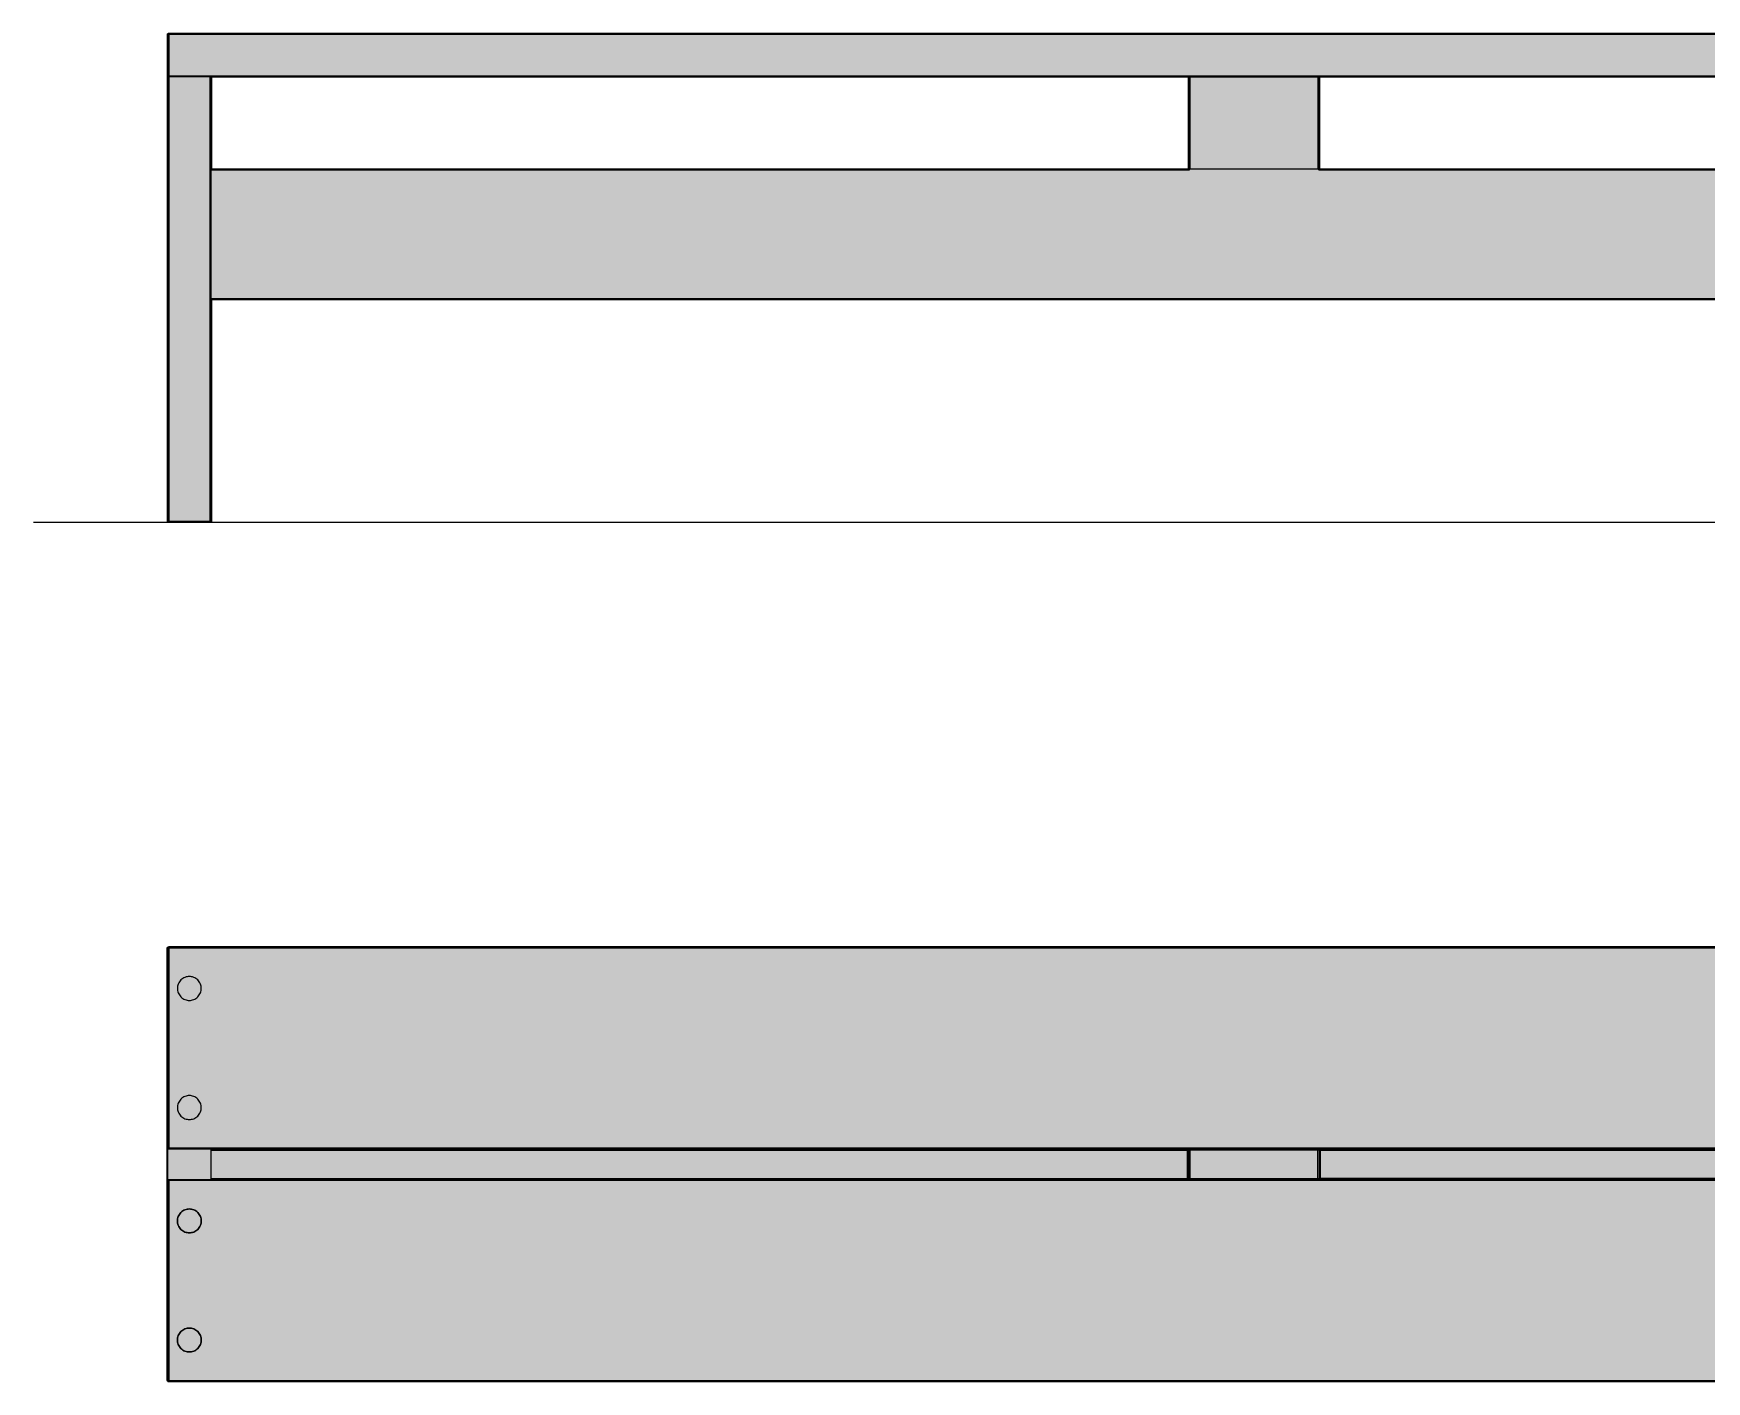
# Model space of a CAD drawing. Header units: millimetres. Extents: x 0 to 3080, y -791 to 450.
# Drawn here: x 0 to 1540, y -791 to 450 of the extents above; entities that cross this region are included whole.
import ezdxf

# ---------------------------------------------------------------- set-up
doc = ezdxf.new("R2010")
doc.units = ezdxf.units.MM
doc.linetypes.add('Dots', pattern=[1, 0, -1])
doc.layers.add('Blocks', color=7, linetype='Continuous')
doc.layers.add('Blocks$Fill', color=7, linetype='Continuous', true_color=0xffffff)
for name, color, linetype, lineweight, true_color in [('Blocks$Inner', 7, 'Continuous', 25, 0x007f00), ('Blocks$Outline', 7, 'Continuous', 35, 0xff3f3f), ('Groud', 7, 'Dots', 25, 0x243775)]:
    doc.layers.add(name, color=color, linetype=linetype, lineweight=lineweight, true_color=true_color)

# ---------------------------------------------------------------- blocks, each defined once
blk = doc.blocks.new('Stretch 200 Bench Top')
at = {"layer": 'Blocks$Fill', "extrusion": (0, 0, -1)}
blk.add_hatch(color=256, dxfattribs=at).paths.add_polyline_path([(2000, 30), (2000, 214), (2000, 214), (2000, 214), (2000, 214.1), (2000, 214.1), (2000, 214.1), (2000, 214.1), (2000, 214.2), (2000, 214.2), (2000, 214.2), (2000, 214.2), (2000, 214.3), (2000, 214.3), (2000, 214.3), (1999.9, 214.3), (1999.9, 214.3), (1999.9, 214.4), (1999.9, 214.4), (1999.9, 214.4), (1999.9, 214.4), (1999.9, 214.5), (1999.9, 214.5), (1999.9, 214.5), (1999.9, 214.5), (1999.8, 214.5), (1999.8, 214.6), (1999.8, 214.6), (1999.8, 214.6), (1999.8, 214.6), (1999.8, 214.7), (1999.7, 214.7), (1999.7, 214.7), (1999.7, 214.7), (1999.7, 214.7), (1999.7, 214.7), (1999.7, 214.8), (1999.6, 214.8), (1999.6, 214.8), (1999.6, 214.8), (1999.6, 214.8), (1999.5, 214.8), (1999.5, 214.9), (1999.5, 214.9), (1999.5, 214.9), (1999.5, 214.9), (1999.4, 214.9), (1999.4, 214.9), (1999.4, 214.9), (1999.4, 214.9), (1999.3, 214.9), (1999.3, 214.9), (1999.3, 215), (1999.3, 215), (1999.3, 215), (1999.2, 215), (1999.2, 215), (1999.2, 215), (1999.2, 215), (1999.1, 215), (1999.1, 215), (1999.1, 215), (1999.1, 215), (1999, 215), (1999, 215), (1999, 215), (1, 215), (1, 215), (1, 215), (0.9, 215), (0.9, 215), (0.9, 215), (0.9, 215), (0.8, 215), (0.8, 215), (0.8, 215), (0.8, 215), (0.7, 215), (0.7, 215), (0.7, 215), (0.7, 214.9), (0.7, 214.9), (0.6, 214.9), (0.6, 214.9), (0.6, 214.9), (0.6, 214.9), (0.5, 214.9), (0.5, 214.9), (0.5, 214.9), (0.5, 214.9), (0.5, 214.8), (0.4, 214.8), (0.4, 214.8), (0.4, 214.8), (0.4, 214.8), (0.3, 214.8), (0.3, 214.7), (0.3, 214.7), (0.3, 214.7), (0.3, 214.7), (0.3, 214.7), (0.2, 214.7), (0.2, 214.6), (0.2, 214.6), (0.2, 214.6), (0.2, 214.6), (0.2, 214.5), (0.1, 214.5), (0.1, 214.5), (0.1, 214.5), (0.1, 214.5), (0.1, 214.4), (0.1, 214.4), (0.1, 214.4), (0.1, 214.4), (0.1, 214.3), (0.1, 214.3), (0, 214.3), (0, 214.3), (0, 214.3), (0, 214.2), (0, 214.2), (0, 214.2), (0, 214.2), (0, 214.1), (0, 214.1), (0, 214.1), (0, 214.1), (0, 214), (0, 214), (0, 214), (0, 30), (0, 0), (0, -184), (0, -184), (0, -184), (0, -184.1), (0, -184.1), (0, -184.1), (0, -184.1), (0, -184.2), (0, -184.2), (0, -184.2), (0, -184.2), (0, -184.3), (0, -184.3), (0, -184.3), (0.1, -184.3), (0.1, -184.3), (0.1, -184.4), (0.1, -184.4), (0.1, -184.4), (0.1, -184.4), (0.1, -184.5), (0.1, -184.5), (0.1, -184.5), (0.1, -184.5), (0.2, -184.5), (0.2, -184.6), (0.2, -184.6), (0.2, -184.6), (0.2, -184.6), (0.2, -184.7), (0.3, -184.7), (0.3, -184.7), (0.3, -184.7), (0.3, -184.7), (0.3, -184.7), (0.3, -184.8), (0.4, -184.8), (0.4, -184.8), (0.4, -184.8), (0.4, -184.8), (0.5, -184.8), (0.5, -184.9), (0.5, -184.9), (0.5, -184.9), (0.5, -184.9), (0.6, -184.9), (0.6, -184.9), (0.6, -184.9), (0.6, -184.9), (0.7, -184.9), (0.7, -184.9), (0.7, -185), (0.7, -185), (0.7, -185), (0.8, -185), (0.8, -185), (0.8, -185), (0.8, -185), (0.9, -185), (0.9, -185), (0.9, -185), (0.9, -185), (1, -185), (1, -185), (1, -185), (1999, -185), (1999, -185), (1999, -185), (1999.1, -185), (1999.1, -185), (1999.1, -185), (1999.1, -185), (1999.2, -185), (1999.2, -185), (1999.2, -185), (1999.2, -185), (1999.3, -185), (1999.3, -185), (1999.3, -185), (1999.3, -184.9), (1999.3, -184.9), (1999.4, -184.9), (1999.4, -184.9), (1999.4, -184.9), (1999.4, -184.9), (1999.5, -184.9), (1999.5, -184.9), (1999.5, -184.9), (1999.5, -184.9), (1999.5, -184.8), (1999.6, -184.8), (1999.6, -184.8), (1999.6, -184.8), (1999.6, -184.8), (1999.7, -184.8), (1999.7, -184.7), (1999.7, -184.7), (1999.7, -184.7), (1999.7, -184.7), (1999.7, -184.7), (1999.8, -184.7), (1999.8, -184.6), (1999.8, -184.6), (1999.8, -184.6), (1999.8, -184.6), (1999.8, -184.5), (1999.9, -184.5), (1999.9, -184.5), (1999.9, -184.5), (1999.9, -184.5), (1999.9, -184.4), (1999.9, -184.4), (1999.9, -184.4), (1999.9, -184.4), (1999.9, -184.3), (1999.9, -184.3), (2000, -184.3), (2000, -184.3), (2000, -184.3), (2000, -184.2), (2000, -184.2), (2000, -184.2), (2000, -184.2), (2000, -184.1), (2000, -184.1), (2000, -184.1), (2000, -184.1), (2000, -184), (2000, -184), (2000, -184), (2000, 0)], flags=0)
at = {"layer": 'Blocks$Inner', "linetype": 'ByBlock'}
for p, q in [((-2000, 30), (-2000, 214)), ((-1999, 215), (-1, 215)), ((-1999, 214), (-1999, 30)), ((-1, 214), (-1999, 214)), ((-2000, 0), (-2000, 30)), ((-1999, 30), (-1, 30)), ((-1, 29), (-1999, 29)), ((-1960, 1), (-1960, 29)), ((-1960, 28), (-1061, 28)), ((-1060, 2), (-1060, 28)), ((-941, 28), (-1059, 28)), ((-1059, 28), (-1059, 2)), ((-941, 2), (-941, 28)), ((-940, 28), (-940, 2)), ((-939, 28), (-939, 2)), ((-939, 28), (-40, 28)), ((-2000, -184), (-2000, 0)), ((-1999, 1), (-1, 1)), ((-1999, 0), (-1999, -184)), ((-1, 0), (-1999, 0)), ((-1059, 2), (-941, 2)), ((-40, 2), (-939, 2)), ((-1999, -184), (-1, -184)), ((-1, -185), (-1999, -185))]:
    blk.add_line(p, q, dxfattribs=at)
blk.add_lwpolyline([(-1960, 2), (-1061, 2), (-1061, 28)], dxfattribs=at)
for points, knots in [([(-2000, 214), (-2000, 214.1), (-2000, 214.2), (-1999.9, 214.5), (-1999.8, 214.6), (-1999.6, 214.8), (-1999.5, 214.9), (-1999.2, 215), (-1999.1, 215), (-1999, 215)], [184, 184, 184, 184, 184.25, 184.25, 184.5, 184.5, 184.75, 184.75, 185, 185, 185, 185]), ([(-1999, 214), (-1999.1, 214), (-1999.2, 214), (-1999.5, 214), (-1999.6, 214), (-1999.8, 214), (-1999.9, 214), (-2000, 214), (-2000, 214), (-2000, 214)], [1999, 1999, 1999, 1999, 1999.25, 1999.25, 1999.5, 1999.5, 1999.75, 1999.75, 2000, 2000, 2000, 2000]), ([(-1999, 215), (-1999, 215), (-1999, 215), (-1999, 214.9), (-1999, 214.8), (-1999, 214.6), (-1999, 214.5), (-1999, 214.2), (-1999, 214.1), (-1999, 214)], [0, 0, 0, 0, 0.25, 0.25, 0.5, 0.5, 0.75, 0.75, 1, 1, 1, 1]), ([(-1969, 176.8), (-1969, 176.2), (-1969.1, 175.5), (-1969.3, 174.2), (-1969.5, 173.5), (-1970, 172.1), (-1970.4, 171.5), (-1971.2, 170.2), (-1971.7, 169.6), (-1972.8, 168.5), (-1973.4, 168), (-1974.6, 167.2), (-1975.3, 166.9), (-1976.6, 166.3), (-1977.3, 166.2), (-1978.7, 165.9), (-1979.4, 165.8), (-1980.6, 165.8), (-1981.3, 165.9), (-1982.7, 166.2), (-1983.4, 166.3), (-1984.7, 166.9), (-1985.4, 167.2), (-1986.6, 168), (-1987.2, 168.5), (-1988.3, 169.6), (-1988.8, 170.2), (-1989.6, 171.5), (-1990, 172.1), (-1990.5, 173.5), (-1990.7, 174.2), (-1990.9, 175.5), (-1991, 176.2), (-1991, 177.5), (-1990.9, 178.2), (-1990.7, 179.5), (-1990.5, 180.2), (-1990, 181.6), (-1989.6, 182.2), (-1988.8, 183.5), (-1988.3, 184.1), (-1987.2, 185.2), (-1986.6, 185.6), (-1985.4, 186.5), (-1984.7, 186.8), (-1983.4, 187.3), (-1982.7, 187.5), (-1981.3, 187.8), (-1980.6, 187.8), (-1979.4, 187.8), (-1978.7, 187.8), (-1977.3, 187.5), (-1976.6, 187.3), (-1975.3, 186.8), (-1974.6, 186.5), (-1973.4, 185.6), (-1972.8, 185.2), (-1971.7, 184.1), (-1971.2, 183.5), (-1970.4, 182.2), (-1970, 181.6), (-1969.5, 180.2), (-1969.3, 179.5), (-1969.1, 178.2), (-1969, 177.5), (-1969, 176.8)], [0, 0, 0, 0, 0.03125, 0.03125, 0.0625, 0.0625, 0.09375, 0.09375, 0.125, 0.125, 0.15625, 0.15625, 0.1875, 0.1875, 0.21875, 0.21875, 0.25, 0.25, 0.28125, 0.28125, 0.3125, 0.3125, 0.34375, 0.34375, 0.375, 0.375, 0.40625, 0.40625, 0.4375, 0.4375, 0.46875, 0.46875, 0.5, 0.5, 0.53125, 0.53125, 0.5625, 0.5625, 0.59375, 0.59375, 0.625, 0.625, 0.65625, 0.65625, 0.6875, 0.6875, 0.71875, 0.71875, 0.75, 0.75, 0.78125, 0.78125, 0.8125, 0.8125, 0.84375, 0.84375, 0.875, 0.875, 0.90625, 0.90625, 0.9375, 0.9375, 0.96875, 0.96875, 1, 1, 1, 1]), ([(-1969, 67.2), (-1969, 66.5), (-1969.1, 65.8), (-1969.3, 64.5), (-1969.5, 63.8), (-1970, 62.4), (-1970.4, 61.8), (-1971.2, 60.5), (-1971.7, 59.9), (-1972.8, 58.8), (-1973.4, 58.4), (-1974.6, 57.5), (-1975.3, 57.2), (-1976.6, 56.7), (-1977.3, 56.5), (-1978.7, 56.2), (-1979.4, 56.2), (-1980.6, 56.2), (-1981.3, 56.2), (-1982.7, 56.5), (-1983.4, 56.7), (-1984.7, 57.2), (-1985.4, 57.5), (-1986.6, 58.4), (-1987.2, 58.8), (-1988.3, 59.9), (-1988.8, 60.5), (-1989.6, 61.8), (-1990, 62.4), (-1990.5, 63.8), (-1990.7, 64.5), (-1990.9, 65.8), (-1991, 66.5), (-1991, 67.8), (-1990.9, 68.5), (-1990.7, 69.8), (-1990.5, 70.5), (-1990, 71.9), (-1989.6, 72.5), (-1988.8, 73.8), (-1988.3, 74.4), (-1987.2, 75.5), (-1986.6, 76), (-1985.4, 76.8), (-1984.7, 77.1), (-1983.4, 77.7), (-1982.7, 77.8), (-1981.3, 78.1), (-1980.6, 78.2), (-1979.4, 78.2), (-1978.7, 78.1), (-1977.3, 77.8), (-1976.6, 77.7), (-1975.3, 77.1), (-1974.6, 76.8), (-1973.4, 76), (-1972.8, 75.5), (-1971.7, 74.4), (-1971.2, 73.8), (-1970.4, 72.5), (-1970, 71.9), (-1969.5, 70.5), (-1969.3, 69.8), (-1969.1, 68.5), (-1969, 67.8), (-1969, 67.2)], [0, 0, 0, 0, 0.03125, 0.03125, 0.0625, 0.0625, 0.09375, 0.09375, 0.125, 0.125, 0.15625, 0.15625, 0.1875, 0.1875, 0.21875, 0.21875, 0.25, 0.25, 0.28125, 0.28125, 0.3125, 0.3125, 0.34375, 0.34375, 0.375, 0.375, 0.40625, 0.40625, 0.4375, 0.4375, 0.46875, 0.46875, 0.5, 0.5, 0.53125, 0.53125, 0.5625, 0.5625, 0.59375, 0.59375, 0.625, 0.625, 0.65625, 0.65625, 0.6875, 0.6875, 0.71875, 0.71875, 0.75, 0.75, 0.78125, 0.78125, 0.8125, 0.8125, 0.84375, 0.84375, 0.875, 0.875, 0.90625, 0.90625, 0.9375, 0.9375, 0.96875, 0.96875, 1, 1, 1, 1]), ([(-2000, 30), (-2000, 30), (-2000, 30), (-1999.9, 30), (-1999.8, 30), (-1999.6, 30), (-1999.5, 30), (-1999.2, 30), (-1999.1, 30), (-1999, 30)], [2029.999919, 2029.999919, 2029.999919, 2029.999919, 2030.249878, 2030.249878, 2030.499892, 2030.499892, 2030.749906, 2030.749906, 2030.999919, 2030.999919, 2030.999919, 2030.999919]), ([(-1999, 29), (-1999.1, 29), (-1999.2, 29), (-1999.5, 29.1), (-1999.6, 29.2), (-1999.8, 29.4), (-1999.9, 29.5), (-2000, 29.8), (-2000, 29.9), (-2000, 30)], [4367, 4367, 4367, 4367, 4367.25, 4367.25, 4367.5, 4367.5, 4367.75, 4367.75, 4368, 4368, 4368, 4368]), ([(-1999, 30), (-1999, 29.9), (-1999, 29.8), (-1999, 29.5), (-1999, 29.4), (-1999, 29.2), (-1999, 29.1), (-1999, 29), (-1999, 29), (-1999, 29)], [185, 185, 185, 185, 185.25, 185.25, 185.5, 185.5, 185.75, 185.75, 186, 186, 186, 186]), ([(-1061, 28), (-1061, 28.1), (-1061, 28.2), (-1061, 28.5), (-1061, 28.6), (-1061, 28.8), (-1061, 28.9), (-1061, 29), (-1061, 29), (-1061, 29)], [925, 925, 925, 925, 925.25, 925.25, 925.5, 925.5, 925.75, 925.75, 926, 926, 926, 926]), ([(-1060.1, 28), (-1060.1, 28.1), (-1060.1, 28.2), (-1060, 28.5), (-1060, 28.6), (-1059.8, 28.8), (-1059.7, 28.9), (-1059.5, 29), (-1059.4, 29), (-1059.3, 29)], [1, 1, 1, 1, 1.25, 1.25, 1.5, 1.5, 1.75, 1.75, 2, 2, 2, 2]), ([(-1060, 28), (-1060, 28.1), (-1060, 28.2), (-1059.9, 28.5), (-1059.8, 28.6), (-1059.6, 28.8), (-1059.5, 28.9), (-1059.2, 29), (-1059.1, 29), (-1059, 29)], [55, 55, 55, 55, 55.25, 55.25, 55.5, 55.5, 55.75, 55.75, 56, 56, 56, 56]), ([(-1059, 28), (-1059.1, 28), (-1059.2, 28), (-1059.5, 28), (-1059.6, 28), (-1059.8, 28), (-1059.9, 28), (-1060, 28), (-1060, 28), (-1060, 28)], [119, 119, 119, 119, 119.25, 119.25, 119.5, 119.5, 119.75, 119.75, 120, 120, 120, 120]), ([(-1059, 29), (-1059, 29), (-1059, 29), (-1059, 28.9), (-1059, 28.8), (-1059, 28.6), (-1059, 28.5), (-1059, 28.2), (-1059, 28.1), (-1059, 28)], [56, 56, 56, 56, 56.25, 56.25, 56.5, 56.5, 56.75, 56.75, 57, 57, 57, 57]), ([(-941, 28), (-941, 28.1), (-941, 28.2), (-941, 28.5), (-941, 28.6), (-941, 28.8), (-941, 28.9), (-941, 29), (-941, 29), (-941, 29)], [27, 27, 27, 27, 27.25, 27.25, 27.5, 27.5, 27.75, 27.75, 28, 28, 28, 28]), ([(-941, 29), (-940.9, 29), (-940.8, 29), (-940.5, 28.9), (-940.4, 28.8), (-940.2, 28.6), (-940.1, 28.5), (-940, 28.2), (-940, 28.1), (-940, 28)], [28, 28, 28, 28, 28.25, 28.25, 28.5, 28.5, 28.75, 28.75, 29, 29, 29, 29]), ([(-940, 28), (-940, 28), (-940, 28), (-940.1, 28), (-940.2, 28), (-940.4, 28), (-940.5, 28), (-940.8, 28), (-940.9, 28), (-941, 28)], [0, 0, 0, 0, 0.25, 0.25, 0.5, 0.5, 0.75, 0.75, 1, 1, 1, 1]), ([(-940.7, 29), (-940.6, 29), (-940.5, 29), (-940.3, 28.9), (-940.2, 28.8), (-940, 28.6), (-940, 28.5), (-939.9, 28.2), (-939.9, 28.1), (-939.9, 28)], [0, 0, 0, 0, 0.25, 0.25, 0.5, 0.5, 0.75, 0.75, 1, 1, 1, 1]), ([(-939, 29), (-939, 29), (-939, 29), (-939, 28.9), (-939, 28.8), (-939, 28.6), (-939, 28.5), (-939, 28.2), (-939, 28.1), (-939, 28)], [0, 0, 0, 0, 0.25, 0.25, 0.5, 0.5, 0.75, 0.75, 1, 1, 1, 1]), ([(-2000, 0), (-2000, 0.1), (-2000, 0.2), (-1999.9, 0.5), (-1999.8, 0.6), (-1999.6, 0.8), (-1999.5, 0.9), (-1999.2, 1), (-1999.1, 1), (-1999, 1)], [4367, 4367, 4367, 4367, 4367.25, 4367.25, 4367.5, 4367.5, 4367.75, 4367.75, 4368, 4368, 4368, 4368]), ([(-1999, 0), (-1999.1, 0), (-1999.2, 0), (-1999.5, 0), (-1999.6, 0), (-1999.8, 0), (-1999.9, 0), (-2000, 0), (-2000, 0), (-2000, 0)], [6058.999839, 6058.999839, 6058.999839, 6058.999839, 6059.249854, 6059.249854, 6059.499869, 6059.499869, 6059.749884, 6059.749884, 6059.999839, 6059.999839, 6059.999839, 6059.999839]), ([(-1999, 1), (-1999, 1), (-1999, 1), (-1999, 0.9), (-1999, 0.8), (-1999, 0.6), (-1999, 0.5), (-1999, 0.2), (-1999, 0.1), (-1999, 0)], [0, 0, 0, 0, 0.25, 0.25, 0.5, 0.5, 0.75, 0.75, 1, 1, 1, 1]), ([(-1061, 2), (-1061, 1.9), (-1061, 1.8), (-1061, 1.5), (-1061, 1.4), (-1061, 1.2), (-1061, 1.1), (-1061, 1), (-1061, 1), (-1061, 1)], [2, 2, 2, 2, 2.25, 2.25, 2.5, 2.5, 2.75, 2.75, 3, 3, 3, 3]), ([(-1059.3, 1), (-1059.4, 1), (-1059.5, 1), (-1059.7, 1.1), (-1059.8, 1.2), (-1060, 1.4), (-1060, 1.5), (-1060.1, 1.8), (-1060.1, 1.9), (-1060.1, 2)], [0, 0, 0, 0, 0.25, 0.25, 0.5, 0.5, 0.75, 0.75, 1, 1, 1, 1]), ([(-1060, 2), (-1060, 2), (-1060, 2), (-1059.9, 2), (-1059.8, 2), (-1059.6, 2), (-1059.5, 2), (-1059.2, 2), (-1059.1, 2), (-1059, 2)], [0, 0, 0, 0, 0.25, 0.25, 0.5, 0.5, 0.75, 0.75, 1, 1, 1, 1]), ([(-1059, 1), (-1059.1, 1), (-1059.2, 1), (-1059.5, 1.1), (-1059.6, 1.2), (-1059.8, 1.4), (-1059.9, 1.5), (-1060, 1.8), (-1060, 1.9), (-1060, 2)], [84, 84, 84, 84, 84.25, 84.25, 84.5, 84.5, 84.75, 84.75, 85, 85, 85, 85]), ([(-1059, 2), (-1059, 1.9), (-1059, 1.8), (-1059, 1.5), (-1059, 1.4), (-1059, 1.2), (-1059, 1.1), (-1059, 1), (-1059, 1), (-1059, 1)], [83, 83, 83, 83, 83.25, 83.25, 83.5, 83.5, 83.75, 83.75, 84, 84, 84, 84]), ([(-941, 2), (-940.9, 2), (-940.8, 2), (-940.5, 2), (-940.4, 2), (-940.2, 2), (-940.1, 2), (-940, 2), (-940, 2), (-940, 2)], [119, 119, 119, 119, 119.25, 119.25, 119.5, 119.5, 119.75, 119.75, 120, 120, 120, 120]), ([(-940, 2), (-940, 1.9), (-940, 1.8), (-940.1, 1.5), (-940.2, 1.4), (-940.4, 1.2), (-940.5, 1.1), (-940.8, 1), (-940.9, 1), (-941, 1)], [55, 55, 55, 55, 55.25, 55.25, 55.5, 55.5, 55.75, 55.75, 56, 56, 56, 56]), ([(-941, 1), (-941, 1), (-941, 1), (-941, 1.1), (-941, 1.2), (-941, 1.4), (-941, 1.5), (-941, 1.8), (-941, 1.9), (-941, 2)], [56, 56, 56, 56, 56.25, 56.25, 56.5, 56.5, 56.75, 56.75, 57, 57, 57, 57]), ([(-939.9, 2), (-939.9, 1.9), (-939.9, 1.8), (-940, 1.5), (-940, 1.4), (-940.2, 1.2), (-940.3, 1.1), (-940.5, 1), (-940.6, 1), (-940.7, 1)], [1, 1, 1, 1, 1.25, 1.25, 1.5, 1.5, 1.75, 1.75, 2, 2, 2, 2]), ([(-939, 2), (-939, 1.9), (-939, 1.8), (-939, 1.5), (-939, 1.4), (-939, 1.2), (-939, 1.1), (-939, 1), (-939, 1), (-939, 1)], [27, 27, 27, 27, 27.25, 27.25, 27.5, 27.5, 27.75, 27.75, 28, 28, 28, 28]), ([(-1969, -37.2), (-1969, -37.8), (-1969.1, -38.5), (-1969.3, -39.8), (-1969.5, -40.5), (-1970, -41.9), (-1970.4, -42.5), (-1971.2, -43.8), (-1971.7, -44.4), (-1972.8, -45.5), (-1973.4, -46), (-1974.6, -46.8), (-1975.3, -47.1), (-1976.6, -47.7), (-1977.3, -47.8), (-1978.7, -48.1), (-1979.4, -48.2), (-1980.6, -48.2), (-1981.3, -48.1), (-1982.7, -47.8), (-1983.4, -47.7), (-1984.7, -47.1), (-1985.4, -46.8), (-1986.6, -46), (-1987.2, -45.5), (-1988.3, -44.4), (-1988.8, -43.8), (-1989.6, -42.5), (-1990, -41.9), (-1990.5, -40.5), (-1990.7, -39.8), (-1990.9, -38.5), (-1991, -37.8), (-1991, -36.5), (-1990.9, -35.8), (-1990.7, -34.5), (-1990.5, -33.8), (-1990, -32.4), (-1989.6, -31.8), (-1988.8, -30.5), (-1988.3, -29.9), (-1987.2, -28.8), (-1986.6, -28.4), (-1985.4, -27.5), (-1984.7, -27.2), (-1983.4, -26.7), (-1982.7, -26.5), (-1981.3, -26.2), (-1980.6, -26.2), (-1979.4, -26.2), (-1978.7, -26.2), (-1977.3, -26.5), (-1976.6, -26.7), (-1975.3, -27.2), (-1974.6, -27.5), (-1973.4, -28.4), (-1972.8, -28.8), (-1971.7, -29.9), (-1971.2, -30.5), (-1970.4, -31.8), (-1970, -32.4), (-1969.5, -33.8), (-1969.3, -34.5), (-1969.1, -35.8), (-1969, -36.5), (-1969, -37.2)], [0, 0, 0, 0, 0.03125, 0.03125, 0.0625, 0.0625, 0.09375, 0.09375, 0.125, 0.125, 0.15625, 0.15625, 0.1875, 0.1875, 0.21875, 0.21875, 0.25, 0.25, 0.28125, 0.28125, 0.3125, 0.3125, 0.34375, 0.34375, 0.375, 0.375, 0.40625, 0.40625, 0.4375, 0.4375, 0.46875, 0.46875, 0.5, 0.5, 0.53125, 0.53125, 0.5625, 0.5625, 0.59375, 0.59375, 0.625, 0.625, 0.65625, 0.65625, 0.6875, 0.6875, 0.71875, 0.71875, 0.75, 0.75, 0.78125, 0.78125, 0.8125, 0.8125, 0.84375, 0.84375, 0.875, 0.875, 0.90625, 0.90625, 0.9375, 0.9375, 0.96875, 0.96875, 1, 1, 1, 1]), ([(-1969, -37.2), (-1969, -36.5), (-1969.1, -35.8), (-1969.3, -34.5), (-1969.5, -33.8), (-1970, -32.4), (-1970.4, -31.8), (-1971.2, -30.5), (-1971.7, -29.9), (-1972.8, -28.8), (-1973.4, -28.4), (-1974.6, -27.5), (-1975.3, -27.2), (-1976.6, -26.7), (-1977.3, -26.5), (-1978.7, -26.2), (-1979.4, -26.2), (-1980.6, -26.2), (-1981.3, -26.2), (-1982.7, -26.5), (-1983.4, -26.7), (-1984.7, -27.2), (-1985.4, -27.5), (-1986.6, -28.4), (-1987.2, -28.8), (-1988.3, -29.9), (-1988.8, -30.5), (-1989.6, -31.8), (-1990, -32.4), (-1990.5, -33.8), (-1990.7, -34.5), (-1990.9, -35.8), (-1991, -36.5), (-1991, -37.8), (-1990.9, -38.5), (-1990.7, -39.8), (-1990.5, -40.5), (-1990, -41.9), (-1989.6, -42.5), (-1988.8, -43.8), (-1988.3, -44.4), (-1987.2, -45.5), (-1986.6, -46), (-1985.4, -46.8), (-1984.7, -47.1), (-1983.4, -47.7), (-1982.7, -47.8), (-1981.3, -48.1), (-1980.6, -48.2), (-1979.4, -48.2), (-1978.7, -48.1), (-1977.3, -47.8), (-1976.6, -47.7), (-1975.3, -47.1), (-1974.6, -46.8), (-1973.4, -46), (-1972.8, -45.5), (-1971.7, -44.4), (-1971.2, -43.8), (-1970.4, -42.5), (-1970, -41.9), (-1969.5, -40.5), (-1969.3, -39.8), (-1969.1, -38.5), (-1969, -37.8), (-1969, -37.2)], [0, 0, 0, 0, 0.03125, 0.03125, 0.0625, 0.0625, 0.09375, 0.09375, 0.125, 0.125, 0.15625, 0.15625, 0.1875, 0.1875, 0.21875, 0.21875, 0.25, 0.25, 0.28125, 0.28125, 0.3125, 0.3125, 0.34375, 0.34375, 0.375, 0.375, 0.40625, 0.40625, 0.4375, 0.4375, 0.46875, 0.46875, 0.5, 0.5, 0.53125, 0.53125, 0.5625, 0.5625, 0.59375, 0.59375, 0.625, 0.625, 0.65625, 0.65625, 0.6875, 0.6875, 0.71875, 0.71875, 0.75, 0.75, 0.78125, 0.78125, 0.8125, 0.8125, 0.84375, 0.84375, 0.875, 0.875, 0.90625, 0.90625, 0.9375, 0.9375, 0.96875, 0.96875, 1, 1, 1, 1]), ([(-1969, -146.8), (-1969, -147.5), (-1969.1, -148.2), (-1969.3, -149.5), (-1969.5, -150.2), (-1970, -151.6), (-1970.4, -152.2), (-1971.2, -153.5), (-1971.7, -154.1), (-1972.8, -155.2), (-1973.4, -155.6), (-1974.6, -156.5), (-1975.3, -156.8), (-1976.6, -157.3), (-1977.3, -157.5), (-1978.7, -157.8), (-1979.4, -157.8), (-1980.6, -157.8), (-1981.3, -157.8), (-1982.7, -157.5), (-1983.4, -157.3), (-1984.7, -156.8), (-1985.4, -156.5), (-1986.6, -155.6), (-1987.2, -155.2), (-1988.3, -154.1), (-1988.8, -153.5), (-1989.6, -152.2), (-1990, -151.6), (-1990.5, -150.2), (-1990.7, -149.5), (-1990.9, -148.2), (-1991, -147.5), (-1991, -146.2), (-1990.9, -145.5), (-1990.7, -144.2), (-1990.5, -143.5), (-1990, -142.1), (-1989.6, -141.5), (-1988.8, -140.2), (-1988.3, -139.6), (-1987.2, -138.5), (-1986.6, -138), (-1985.4, -137.2), (-1984.7, -136.9), (-1983.4, -136.3), (-1982.7, -136.2), (-1981.3, -135.9), (-1980.6, -135.8), (-1979.4, -135.8), (-1978.7, -135.9), (-1977.3, -136.2), (-1976.6, -136.3), (-1975.3, -136.9), (-1974.6, -137.2), (-1973.4, -138), (-1972.8, -138.5), (-1971.7, -139.6), (-1971.2, -140.2), (-1970.4, -141.5), (-1970, -142.1), (-1969.5, -143.5), (-1969.3, -144.2), (-1969.1, -145.5), (-1969, -146.2), (-1969, -146.8)], [0, 0, 0, 0, 0.03125, 0.03125, 0.0625, 0.0625, 0.09375, 0.09375, 0.125, 0.125, 0.15625, 0.15625, 0.1875, 0.1875, 0.21875, 0.21875, 0.25, 0.25, 0.28125, 0.28125, 0.3125, 0.3125, 0.34375, 0.34375, 0.375, 0.375, 0.40625, 0.40625, 0.4375, 0.4375, 0.46875, 0.46875, 0.5, 0.5, 0.53125, 0.53125, 0.5625, 0.5625, 0.59375, 0.59375, 0.625, 0.625, 0.65625, 0.65625, 0.6875, 0.6875, 0.71875, 0.71875, 0.75, 0.75, 0.78125, 0.78125, 0.8125, 0.8125, 0.84375, 0.84375, 0.875, 0.875, 0.90625, 0.90625, 0.9375, 0.9375, 0.96875, 0.96875, 1, 1, 1, 1]), ([(-1969, -146.8), (-1969, -146.2), (-1969.1, -145.5), (-1969.3, -144.2), (-1969.5, -143.5), (-1970, -142.1), (-1970.4, -141.5), (-1971.2, -140.2), (-1971.7, -139.6), (-1972.8, -138.5), (-1973.4, -138), (-1974.6, -137.2), (-1975.3, -136.9), (-1976.6, -136.3), (-1977.3, -136.2), (-1978.7, -135.9), (-1979.4, -135.8), (-1980.6, -135.8), (-1981.3, -135.9), (-1982.7, -136.2), (-1983.4, -136.3), (-1984.7, -136.9), (-1985.4, -137.2), (-1986.6, -138), (-1987.2, -138.5), (-1988.3, -139.6), (-1988.8, -140.2), (-1989.6, -141.5), (-1990, -142.1), (-1990.5, -143.5), (-1990.7, -144.2), (-1990.9, -145.5), (-1991, -146.2), (-1991, -147.5), (-1990.9, -148.2), (-1990.7, -149.5), (-1990.5, -150.2), (-1990, -151.6), (-1989.6, -152.2), (-1988.8, -153.5), (-1988.3, -154.1), (-1987.2, -155.2), (-1986.6, -155.6), (-1985.4, -156.5), (-1984.7, -156.8), (-1983.4, -157.3), (-1982.7, -157.5), (-1981.3, -157.8), (-1980.6, -157.8), (-1979.4, -157.8), (-1978.7, -157.8), (-1977.3, -157.5), (-1976.6, -157.3), (-1975.3, -156.8), (-1974.6, -156.5), (-1973.4, -155.6), (-1972.8, -155.2), (-1971.7, -154.1), (-1971.2, -153.5), (-1970.4, -152.2), (-1970, -151.6), (-1969.5, -150.2), (-1969.3, -149.5), (-1969.1, -148.2), (-1969, -147.5), (-1969, -146.8)], [0, 0, 0, 0, 0.03125, 0.03125, 0.0625, 0.0625, 0.09375, 0.09375, 0.125, 0.125, 0.15625, 0.15625, 0.1875, 0.1875, 0.21875, 0.21875, 0.25, 0.25, 0.28125, 0.28125, 0.3125, 0.3125, 0.34375, 0.34375, 0.375, 0.375, 0.40625, 0.40625, 0.4375, 0.4375, 0.46875, 0.46875, 0.5, 0.5, 0.53125, 0.53125, 0.5625, 0.5625, 0.59375, 0.59375, 0.625, 0.625, 0.65625, 0.65625, 0.6875, 0.6875, 0.71875, 0.71875, 0.75, 0.75, 0.78125, 0.78125, 0.8125, 0.8125, 0.84375, 0.84375, 0.875, 0.875, 0.90625, 0.90625, 0.9375, 0.9375, 0.96875, 0.96875, 1, 1, 1, 1]), ([(-1999, -185), (-1999.1, -185), (-1999.2, -185), (-1999.5, -184.9), (-1999.6, -184.8), (-1999.8, -184.6), (-1999.9, -184.5), (-2000, -184.2), (-2000, -184.1), (-2000, -184)], [4182, 4182, 4182, 4182, 4182.25, 4182.25, 4182.5, 4182.5, 4182.75, 4182.75, 4183, 4183, 4183, 4183]), ([(-2000, -184), (-2000, -184), (-2000, -184), (-1999.9, -184), (-1999.8, -184), (-1999.6, -184), (-1999.5, -184), (-1999.2, -184), (-1999.1, -184), (-1999, -184)], [0, 0, 0, 0, 0.25, 0.25, 0.5, 0.5, 0.75, 0.75, 1, 1, 1, 1]), ([(-1999, -184), (-1999, -184.1), (-1999, -184.2), (-1999, -184.5), (-1999, -184.6), (-1999, -184.8), (-1999, -184.9), (-1999, -185), (-1999, -185), (-1999, -185)], [185, 185, 185, 185, 185.25, 185.25, 185.5, 185.5, 185.75, 185.75, 186, 186, 186, 186])]:
    blk.add_open_spline(points, degree=3, knots=knots, dxfattribs=at)
for points in [[(-1061, 28), (-1060.6, 28), (-1060.3, 28), (-1060.1, 28)], [(-939.9, 28), (-939.7, 28), (-939.4, 28), (-939, 28)], [(-1060.1, 2), (-1060.3, 2), (-1060.6, 2), (-1061, 2)], [(-939, 2), (-939.4, 2), (-939.7, 2), (-939.9, 2)]]:
    blk.add_open_spline(points, degree=3, dxfattribs=at)
at = {"layer": 'Blocks$Outline'}
for points in [[(-2000, 30), (-2000, 214)], [(-1999, 215), (-1, 215)], [(-2000, 0), (-2000, 30)], [(-2000, -184), (-2000, 0)], [(-1, -185), (-1999, -185)]]:
    blk.add_lwpolyline(points, dxfattribs=at)
for points in [[(-2000, 214), (-2000, 214.1), (-2000, 214.2), (-1999.9, 214.5), (-1999.8, 214.6), (-1999.6, 214.8), (-1999.5, 214.9), (-1999.2, 215), (-1999.1, 215), (-1999, 215)], [(-1999, -185), (-1999.1, -185), (-1999.2, -185), (-1999.5, -184.9), (-1999.6, -184.8), (-1999.8, -184.6), (-1999.9, -184.5), (-2000, -184.2), (-2000, -184.1), (-2000, -184)]]:
    blk.add_open_spline(points, degree=3, knots=[0, 0, 0, 0, 0.25, 0.25, 0.5, 0.5, 0.75, 0.75, 1, 1, 1, 1], dxfattribs=at)
blk = doc.blocks.new('Stretch 200 Bench Side')
at = {"layer": 'Blocks$Fill', "extrusion": (0, 0, -1)}
h = blk.add_hatch(color=256, dxfattribs=at)
h.paths.add_polyline_path([(2123.5, 1), (2123.5, 449), (2123.5, 449), (2123.5, 449.1), (2123.4, 449.1), (2123.4, 449.2), (2123.4, 449.2), (2123.4, 449.2), (2123.4, 449.2), (2123.4, 449.3), (2123.4, 449.3), (2123.4, 449.3), (2123.4, 449.3), (2123.4, 449.3), (2123.4, 449.4), (2123.4, 449.4), (2123.4, 449.4), (2123.3, 449.4), (2123.3, 449.5), (2123.3, 449.5), (2123.3, 449.5), (2123.3, 449.5), (2123.3, 449.5), (2123.3, 449.6), (2123.3, 449.6), (2123.2, 449.6), (2123.2, 449.6), (2123.2, 449.6), (2123.2, 449.7), (2123.2, 449.7), (2123.2, 449.7), (2123.2, 449.7), (2123.1, 449.7), (2123.1, 449.7), (2123.1, 449.8), (2123.1, 449.8), (2123.1, 449.8), (2123.1, 449.8), (2123, 449.8), (2123, 449.8), (2123, 449.9), (2123, 449.9), (2123, 449.9), (2122.9, 449.9), (2122.9, 449.9), (2122.9, 449.9), (2122.9, 449.9), (2122.9, 449.9), (2122.8, 449.9), (2122.8, 449.9), (2122.8, 450), (2122.8, 450), (2122.8, 450), (2122.7, 450), (2122.7, 450), (2122.7, 450), (2122.7, 450), (2122.7, 450), (2122.7, 450), (2122.6, 450), (2122.6, 450), (2122.6, 450), (2122.5, 450), (2122.5, 450), (2122.5, 450), (124.5, 450), (124.5, 450), (124.5, 450), (124.5, 450), (124.5, 450), (124.4, 450), (124.4, 450), (124.4, 450), (124.4, 450), (124.3, 450), (124.3, 450), (124.3, 450), (124.3, 450), (124.2, 450), (124.2, 449.9), (124.2, 449.9), (124.2, 449.9), (124.2, 449.9), (124.1, 449.9), (124.1, 449.9), (124.1, 449.9), (124.1, 449.9), (124, 449.9), (124, 449.9), (124, 449.8), (124, 449.8), (124, 449.8), (123.9, 449.8), (123.9, 449.8), (123.9, 449.8), (123.9, 449.7), (123.9, 449.7), (123.8, 449.7), (123.8, 449.7), (123.8, 449.7), (123.8, 449.7), (123.8, 449.6), (123.8, 449.6), (123.7, 449.6), (123.7, 449.6), (123.7, 449.5), (123.7, 449.5), (123.7, 449.5), (123.7, 449.5), (123.7, 449.5), (123.6, 449.4), (123.6, 449.4), (123.6, 449.4), (123.6, 449.4), (123.6, 449.3), (123.6, 449.3), (123.6, 449.3), (123.6, 449.3), (123.6, 449.3), (123.6, 449.2), (123.6, 449.2), (123.6, 449.2), (123.6, 449.2), (123.6, 449.1), (123.6, 449.1), (123.5, 449.1), (123.5, 449.1), (123.5, 449), (123.5, 449), (123.5, 449), (123.5, 1), (123.5, 1), (123.5, 1), (123.5, 0.9), (123.5, 0.9), (123.6, 0.9), (123.6, 0.9), (123.6, 0.8), (123.6, 0.8), (123.6, 0.8), (123.6, 0.8), (123.6, 0.7), (123.6, 0.7), (123.6, 0.7), (123.6, 0.7), (123.6, 0.7), (123.6, 0.6), (123.6, 0.6), (123.6, 0.6), (123.6, 0.6), (123.7, 0.5), (123.7, 0.5), (123.7, 0.5), (123.7, 0.5), (123.7, 0.5), (123.7, 0.4), (123.7, 0.4), (123.8, 0.4), (123.8, 0.4), (123.8, 0.3), (123.8, 0.3), (123.8, 0.3), (123.8, 0.3), (123.9, 0.3), (123.9, 0.3), (123.9, 0.2), (123.9, 0.2), (123.9, 0.2), (124, 0.2), (124, 0.2), (124, 0.2), (124, 0.1), (124, 0.1), (124.1, 0.1), (124.1, 0.1), (124.1, 0.1), (124.1, 0.1), (124.2, 0.1), (124.2, 0.1), (124.2, 0.1), (124.2, 0.1), (124.2, 0), (124.3, 0), (124.3, 0), (124.3, 0), (124.3, 0), (124.4, 0), (124.4, 0), (124.4, 0), (124.4, 0), (124.5, 0), (124.5, 0), (124.5, 0), (124.5, 0), (124.5, 0), (162.5, 0), (162.6, 0), (162.6, 0), (162.6, 0), (162.6, 0), (162.7, 0), (162.7, 0), (162.7, 0), (162.7, 0), (162.8, 0), (162.8, 0), (162.8, 0), (162.8, 0), (162.8, 0), (162.9, 0.1), (162.9, 0.1), (162.9, 0.1), (162.9, 0.1), (163, 0.1), (163, 0.1), (163, 0.1), (163, 0.1), (163, 0.1), (163.1, 0.1), (163.1, 0.2), (163.1, 0.2), (163.1, 0.2), (163.2, 0.2), (163.2, 0.2), (163.2, 0.2), (163.2, 0.3), (163.2, 0.3), (163.3, 0.3), (163.3, 0.3), (163.3, 0.3), (163.3, 0.3), (163.3, 0.4), (163.3, 0.4), (163.4, 0.4), (163.4, 0.4), (163.4, 0.5), (163.4, 0.5), (163.4, 0.5), (163.4, 0.5), (163.4, 0.5), (163.4, 0.6), (163.5, 0.6), (163.5, 0.6), (163.5, 0.6), (163.5, 0.7), (163.5, 0.7), (163.5, 0.7), (163.5, 0.7), (163.5, 0.7), (163.5, 0.8), (163.5, 0.8), (163.5, 0.8), (163.5, 0.8), (163.5, 0.9), (163.5, 0.9), (163.5, 0.9), (163.5, 0.9), (163.5, 1), (163.5, 1), (163.5, 1), (163.5, 205), (2083.5, 205), (2083.5, 1), (2083.5, 1), (2083.5, 1), (2083.5, 0.9), (2083.5, 0.9), (2083.6, 0.9), (2083.6, 0.9), (2083.6, 0.8), (2083.6, 0.8), (2083.6, 0.8), (2083.6, 0.8), (2083.6, 0.7), (2083.6, 0.7), (2083.6, 0.7), (2083.6, 0.7), (2083.6, 0.7), (2083.6, 0.6), (2083.6, 0.6), (2083.6, 0.6), (2083.6, 0.6), (2083.7, 0.5), (2083.7, 0.5), (2083.7, 0.5), (2083.7, 0.5), (2083.7, 0.5), (2083.7, 0.4), (2083.7, 0.4), (2083.8, 0.4), (2083.8, 0.4), (2083.8, 0.3), (2083.8, 0.3), (2083.8, 0.3), (2083.8, 0.3), (2083.9, 0.3), (2083.9, 0.3), (2083.9, 0.2), (2083.9, 0.2), (2083.9, 0.2), (2084, 0.2), (2084, 0.2), (2084, 0.2), (2084, 0.1), (2084, 0.1), (2084.1, 0.1), (2084.1, 0.1), (2084.1, 0.1), (2084.1, 0.1), (2084.2, 0.1), (2084.2, 0.1), (2084.2, 0.1), (2084.2, 0.1), (2084.2, 0), (2084.3, 0), (2084.3, 0), (2084.3, 0), (2084.3, 0), (2084.4, 0), (2084.4, 0), (2084.4, 0), (2084.4, 0), (2084.5, 0), (2084.5, 0), (2084.5, 0), (2084.5, 0), (2084.5, 0), (2122.5, 0), (2122.6, 0), (2122.6, 0), (2122.6, 0), (2122.6, 0), (2122.7, 0), (2122.7, 0), (2122.7, 0), (2122.7, 0), (2122.8, 0), (2122.8, 0), (2122.8, 0), (2122.8, 0), (2122.8, 0), (2122.9, 0.1), (2122.9, 0.1), (2122.9, 0.1), (2122.9, 0.1), (2123, 0.1), (2123, 0.1), (2123, 0.1), (2123, 0.1), (2123, 0.1), (2123.1, 0.1), (2123.1, 0.2), (2123.1, 0.2), (2123.1, 0.2), (2123.2, 0.2), (2123.2, 0.2), (2123.2, 0.2), (2123.2, 0.3), (2123.2, 0.3), (2123.3, 0.3), (2123.3, 0.3), (2123.3, 0.3), (2123.3, 0.3), (2123.3, 0.4), (2123.3, 0.4), (2123.4, 0.4), (2123.4, 0.4), (2123.4, 0.5), (2123.4, 0.5), (2123.4, 0.5), (2123.4, 0.5), (2123.4, 0.5), (2123.4, 0.6), (2123.5, 0.6), (2123.5, 0.6), (2123.5, 0.6), (2123.5, 0.7), (2123.5, 0.7), (2123.5, 0.7), (2123.5, 0.7), (2123.5, 0.7), (2123.5, 0.8), (2123.5, 0.8), (2123.5, 0.8), (2123.5, 0.8), (2123.5, 0.9), (2123.5, 0.9), (2123.5, 0.9), (2123.5, 0.9), (2123.5, 1), (2123.5, 1)], flags=0)
h.paths.add_polyline_path([(1063.5, 410), (1063.5, 326), (1063.5, 326), (1063.5, 325.9), (1063.5, 325.9), (1063.5, 325.9), (1063.5, 325.8), (1063.5, 325.8), (1063.5, 325.8), (1063.5, 325.7), (1063.5, 325.7), (1063.5, 325.7), (1063.5, 325.6), (1063.5, 325.6), (1063.5, 325.6), (1063.4, 325.6), (1063.4, 325.5), (1063.4, 325.5), (1063.4, 325.5), (1063.4, 325.5), (1063.4, 325.5), (1063.4, 325.4), (1063.4, 325.4), (1063.3, 325.4), (1063.3, 325.4), (1063.3, 325.3), (1063.3, 325.3), (1063.3, 325.3), (1063.2, 325.3), (1063.2, 325.2), (1063.2, 325.2), (1063.2, 325.2), (1063.1, 325.2), (1063.1, 325.2), (1063.1, 325.2), (1063, 325.1), (1063, 325.1), (1063, 325.1), (1063, 325.1), (1062.9, 325.1), (1062.9, 325.1), (1062.9, 325.1), (1062.8, 325), (1062.8, 325), (1062.8, 325), (1062.7, 325), (1062.7, 325), (1062.7, 325), (1062.6, 325), (1062.6, 325), (1062.6, 325), (1062.6, 325), (1062.6, 325), (1062.5, 325), (163.5, 325), (163.5, 410)], flags=0)
h.paths.add_polyline_path([(2083.5, 325), (1184.5, 325), (1184.5, 325), (1184.5, 325), (1184.5, 325), (1184.5, 325), (1184.4, 325), (1184.4, 325), (1184.4, 325), (1184.3, 325), (1184.3, 325), (1184.3, 325), (1184.3, 325), (1184.2, 325.1), (1184.2, 325.1), (1184.2, 325.1), (1184.1, 325.1), (1184.1, 325.1), (1184.1, 325.1), (1184, 325.1), (1184, 325.2), (1184, 325.2), (1184, 325.2), (1183.9, 325.2), (1183.9, 325.2), (1183.9, 325.2), (1183.9, 325.3), (1183.8, 325.3), (1183.8, 325.3), (1183.8, 325.3), (1183.8, 325.4), (1183.8, 325.4), (1183.7, 325.4), (1183.7, 325.4), (1183.7, 325.5), (1183.7, 325.5), (1183.7, 325.5), (1183.7, 325.5), (1183.7, 325.5), (1183.6, 325.6), (1183.6, 325.6), (1183.6, 325.6), (1183.6, 325.6), (1183.6, 325.7), (1183.6, 325.7), (1183.6, 325.7), (1183.6, 325.8), (1183.6, 325.8), (1183.6, 325.8), (1183.6, 325.9), (1183.5, 325.9), (1183.5, 325.9), (1183.5, 326), (1183.5, 326), (1183.5, 410), (2083.5, 410)], flags=0)
at = {"layer": 'Blocks$Inner', "linetype": 'ByBlock'}
for p, q in [((-2123.5, 449), (-2123.5, 1)), ((-124.5, 450), (-2122.5, 450)), ((-124.5, 449), (-2122.5, 449)), ((-1183.5, 410), (-1183.5, 326)), ((-1182.5, 410), (-1182.5, 326)), ((-1064.5, 326), (-1064.5, 410)), ((-1063.5, 410), (-1063.5, 326)), ((-2083.5, 325), (-1184.5, 325)), ((-1184.5, 324), (-2083.5, 324)), ((-1064.3, 325), (-1182.8, 325)), ((-163.5, 325), (-1062.5, 325)), ((-163.5, 324), (-1062.5, 324)), ((-2083.5, 206), (-163.5, 206)), ((-163.5, 205), (-2083.5, 205)), ((-2122.5, 1), (-2084.5, 1)), ((-2122.5, 0), (-2084.5, 0))]:
    blk.add_line(p, q, dxfattribs=at)
for points in [[(-2122.5, 449), (-2122.5, 411), (-124.5, 411), (-124.5, 449)], [(-2084.5, 1), (-2084.5, 410), (-2122.5, 410), (-2122.5, 1)], [(-2083.5, 1), (-2083.5, 410), (-163.5, 410)]]:
    blk.add_lwpolyline(points, dxfattribs=at)
for points, knots in [([(-2122.5, 450), (-2122.6, 450), (-2122.7, 450), (-2122.9, 449.9), (-2123, 449.8), (-2123.2, 449.7), (-2123.3, 449.5), (-2123.4, 449.4), (-2123.4, 449.2), (-2123.5, 449.1), (-2123.5, 449)], [0, 0, 0, 0, 0.126752, 0.2556, 0.383875, 0.508948, 0.633029, 0.757953, 0.881107, 1, 1, 1, 1]), ([(-2122.5, 449), (-2122.7, 449), (-2123, 449), (-2123.3, 449), (-2123.4, 449), (-2123.5, 449)], [1999, 1999, 1999, 1999, 1999.359716, 1999.748589, 2000, 2000, 2000, 2000]), ([(-2123.5, 449), (-2123.5, 449), (-2123.5, 449), (-2123.5, 449), (-2123.5, 449)], [2000, 2000, 2000, 2000, 2000.154485, 2001, 2001, 2001, 2001]), ([(-2122.5, 450), (-2122.5, 450), (-2122.5, 450), (-2122.5, 449.9), (-2122.5, 449.8), (-2122.5, 449.6), (-2122.5, 449.5), (-2122.5, 449.2), (-2122.5, 449.1), (-2122.5, 449)], [2447, 2447, 2447, 2447, 2447.25, 2447.25, 2447.5, 2447.5, 2447.75, 2447.75, 2448, 2448, 2448, 2448]), ([(-2122.5, 411), (-2122.6, 410.9), (-2122.7, 410.8), (-2122.9, 410.7), (-2123, 410.5), (-2123.2, 410.3), (-2123.3, 410.2), (-2123.4, 410.1), (-2123.5, 410.1), (-2123.5, 410), (-2123.5, 410), (-2123.5, 410), (-2123.5, 410), (-2123.5, 410), (-2123.5, 410)], [-1, -1, -1, -1, -0.853617, -0.750092, -0.615843, -0.500167, -0.367518, -0.250325, -0.205995, -0.162969, -0.121064, -0.080078, -0.039798, 0, 0, 0, 0]), ([(-2123.5, 410), (-2123.5, 410), (-2123.5, 410), (-2123.4, 410), (-2123.3, 410), (-2123.2, 410), (-2123, 410), (-2122.8, 410), (-2122.7, 410), (-2122.5, 410)], [0, 0, 0, 0, 0.25, 0.25, 0.5, 0.5, 0.75, 0.75, 1, 1, 1, 1]), ([(-2084.5, 410), (-2084.4, 410), (-2084.3, 410), (-2084.1, 410), (-2083.9, 410), (-2083.7, 410), (-2083.7, 410), (-2083.6, 410), (-2083.5, 410), (-2083.5, 410)], [0, 0, 0, 0, 0.25, 0.25, 0.5, 0.5, 0.75, 0.75, 1, 1, 1, 1]), ([(-1184.5, 325), (-1184.5, 325), (-1184.5, 325), (-1184.5, 324.9), (-1184.5, 324.8), (-1184.5, 324.6), (-1184.5, 324.5), (-1184.5, 324.2), (-1184.5, 324.1), (-1184.5, 324)], [899, 899, 899, 899, 899.25, 899.25, 899.5, 899.5, 899.75, 899.75, 900, 900, 900, 900]), ([(-1182.8, 325), (-1182.9, 325.1), (-1183, 325.1), (-1183.2, 325.2), (-1183.3, 325.3), (-1183.5, 325.4), (-1183.6, 325.4), (-1183.7, 325.5), (-1183.7, 325.5), (-1183.7, 325.5)], [119.535898, 119.535898, 119.535898, 119.535898, 119.785898, 119.785898, 120.035898, 120.035898, 120.285898, 120.285898, 120.535898, 120.535898, 120.535898, 120.535898]), ([(-1183.5, 326), (-1183.5, 326), (-1183.5, 326), (-1183.4, 326), (-1183.3, 326), (-1183.2, 326), (-1183, 326), (-1182.8, 326), (-1182.7, 326), (-1182.5, 326)], [0, 0, 0, 0, 0.25, 0.25, 0.5, 0.5, 0.75, 0.75, 1, 1, 1, 1]), ([(-1063.5, 326), (-1063.5, 326), (-1063.6, 326), (-1063.7, 326), (-1063.7, 326), (-1063.9, 326), (-1064.1, 326), (-1064.3, 326), (-1064.4, 326), (-1064.5, 326)], [84, 84, 84, 84, 84.25, 84.25, 84.5, 84.5, 84.75, 84.75, 85, 85, 85, 85]), ([(-1063.4, 325.5), (-1063.4, 325.5), (-1063.4, 325.5), (-1063.5, 325.4), (-1063.6, 325.4), (-1063.7, 325.3), (-1063.9, 325.2), (-1064.1, 325.1), (-1064.2, 325.1), (-1064.3, 325)], [0, 0, 0, 0, 0.25, 0.25, 0.5, 0.5, 0.75, 0.75, 1, 1, 1, 1]), ([(-1062.5, 325), (-1062.5, 325), (-1062.5, 325), (-1062.5, 324.9), (-1062.5, 324.8), (-1062.5, 324.6), (-1062.5, 324.5), (-1062.5, 324.2), (-1062.5, 324.1), (-1062.5, 324)], [0, 0, 0, 0, 0.25, 0.25, 0.5, 0.5, 0.75, 0.75, 1, 1, 1, 1]), ([(-2123.5, 1), (-2123.5, 1), (-2123.5, 1), (-2123.4, 1), (-2123.3, 1), (-2123.2, 1), (-2123, 1), (-2122.8, 1), (-2122.7, 1), (-2122.5, 1)], [0, 0, 0, 0, 0.25, 0.25, 0.5, 0.5, 0.75, 0.75, 1, 1, 1, 1]), ([(-2123.5, 1), (-2123.5, 0.9), (-2123.5, 0.8), (-2123.4, 0.5), (-2123.3, 0.4), (-2123.2, 0.2), (-2123, 0.1), (-2122.8, 0), (-2122.7, 0), (-2122.5, 0)], [2449, 2449, 2449, 2449, 2449.25, 2449.25, 2449.5, 2449.5, 2449.75, 2449.75, 2450, 2450, 2450, 2450]), ([(-2122.5, 1), (-2122.5, 0.9), (-2122.5, 0.8), (-2122.5, 0.5), (-2122.5, 0.4), (-2122.5, 0.2), (-2122.5, 0.1), (-2122.5, 0), (-2122.5, 0), (-2122.5, 0)], [3345, 3345, 3345, 3345, 3345.25, 3345.25, 3345.5, 3345.5, 3345.75, 3345.75, 3346, 3346, 3346, 3346]), ([(-2084.5, 1), (-2084.4, 1), (-2084.3, 1), (-2084.1, 1), (-2083.9, 1), (-2083.7, 1), (-2083.7, 1), (-2083.6, 1), (-2083.5, 1), (-2083.5, 1)], [39, 39, 39, 39, 39.25, 39.25, 39.5, 39.5, 39.75, 39.75, 40, 40, 40, 40]), ([(-2084.5, 0), (-2084.5, 0), (-2084.5, 0), (-2084.5, 0.1), (-2084.5, 0.2), (-2084.5, 0.4), (-2084.5, 0.5), (-2084.5, 0.8), (-2084.5, 0.9), (-2084.5, 1)], [2488, 2488, 2488, 2488, 2488.25, 2488.25, 2488.5, 2488.5, 2488.75, 2488.75, 2489, 2489, 2489, 2489]), ([(-2084.5, 0), (-2084.4, 0), (-2084.3, 0), (-2084.1, 0.1), (-2083.9, 0.2), (-2083.7, 0.4), (-2083.7, 0.5), (-2083.6, 0.8), (-2083.5, 0.9), (-2083.5, 1)], [0, 0, 0, 0, 0.25, 0.25, 0.5, 0.5, 0.75, 0.75, 1, 1, 1, 1])]:
    blk.add_open_spline(points, degree=3, knots=knots, dxfattribs=at)
for points in [[(-1183.7, 325.5), (-1183.9, 325.2), (-1184.2, 325), (-1184.5, 325)], [(-1182.8, 325), (-1183.2, 324.4), (-1183.8, 324), (-1184.5, 324)], [(-1183.5, 326), (-1183.5, 325.8), (-1183.6, 325.7), (-1183.7, 325.5)], [(-1182.5, 326), (-1182.5, 325.7), (-1182.6, 325.3), (-1182.8, 325)], [(-1064.3, 325), (-1064.5, 325.3), (-1064.5, 325.7), (-1064.5, 326)], [(-1062.5, 324), (-1063.2, 324), (-1063.9, 324.4), (-1064.3, 325)], [(-1063.4, 325.5), (-1063.5, 325.7), (-1063.5, 325.8), (-1063.5, 326)], [(-1062.5, 325), (-1062.9, 325), (-1063.2, 325.2), (-1063.4, 325.5)]]:
    blk.add_open_spline(points, degree=3, dxfattribs=at)
at = {"layer": 'Blocks$Outline'}
for points in [[(-2123.5, 1), (-2123.5, 449)], [(-2122.5, 450), (-124.5, 450)], [(-1183.5, 410), (-2083.5, 410)], [(-2083.5, 410), (-2083.5, 325)], [(-1183.5, 326), (-1183.5, 410)], [(-1063.5, 410), (-1063.5, 326)], [(-163.5, 410), (-1063.5, 410)], [(-2083.5, 325), (-1184.5, 325)], [(-1062.5, 325), (-163.5, 325)], [(-163.5, 205), (-2083.5, 205)], [(-2083.5, 205), (-2083.5, 1)], [(-2084.5, 0), (-2122.5, 0)]]:
    blk.add_lwpolyline(points, dxfattribs=at)
for points, knots in [([(-2123.5, 449), (-2123.5, 449.1), (-2123.4, 449.2), (-2123.4, 449.4), (-2123.3, 449.5), (-2123.2, 449.7), (-2123, 449.8), (-2122.9, 449.9), (-2122.7, 450), (-2122.6, 450), (-2122.5, 450), (-2122.5, 450)], [-1, -1, -1, -1, -0.8811074, -0.7579531, -0.6330295, -0.5089477, -0.3838749, -0.2556001, -0.1267524, -0.0062393, -0.0062393, -0.0062393, -0.0062393, -0.0062393]), ([(-2123.5, 449), (-2123.5, 449), (-2123.5, 449), (-2123.5, 449), (-2123.5, 449)], [-1, -1, -1, -1, -0.1544852, -0.0397834, -0.0397834, -0.0397834, -0.0397834]), ([(-2122.5, 0), (-2122.7, 0), (-2122.8, 0), (-2123, 0.1), (-2123.2, 0.2), (-2123.3, 0.4), (-2123.4, 0.5), (-2123.5, 0.8), (-2123.5, 0.9), (-2123.5, 1)], [0, 0, 0, 0, 0.25, 0.25, 0.5, 0.5, 0.75, 0.75, 1, 1, 1, 1]), ([(-2083.5, 1), (-2083.5, 0.9), (-2083.6, 0.8), (-2083.7, 0.5), (-2083.7, 0.4), (-2083.9, 0.2), (-2084.1, 0.1), (-2084.3, 0), (-2084.4, 0), (-2084.5, 0)], [-1, -1, -1, -1, -0.75, -0.75, -0.5, -0.5, -0.25, -0.25, 0, 0, 0, 0])]:
    blk.add_open_spline(points, degree=3, knots=knots, dxfattribs=at)
for points in [[(-1184.5, 325), (-1184.2, 325), (-1183.9, 325.2), (-1183.7, 325.5)], [(-1183.7, 325.5), (-1183.6, 325.7), (-1183.5, 325.8), (-1183.5, 326)], [(-1063.5, 326), (-1063.5, 325.8), (-1063.5, 325.7), (-1063.4, 325.5)], [(-1063.4, 325.5), (-1063.2, 325.2), (-1062.9, 325), (-1062.5, 325)]]:
    blk.add_open_spline(points, degree=3, dxfattribs=at)

msp = doc.modelspace()

# ---------------------------------------------------------------- linework, layer by layer
at = {"layer": 'Groud', "linetype": 'ByBlock'}
msp.add_lwpolyline([(0, 0), (2247.1, 0)], dxfattribs=at)

# ---------------------------------------------------------------- block references
at = {"layer": 'Blocks'}
for name, p in [('Stretch 200 Bench Side', (2247.1, 0)), ('Stretch 200 Bench Top', (2123.5, -606))]:
    msp.add_blockref(name, p, dxfattribs=at)

doc.saveas('drawing.dxf')
